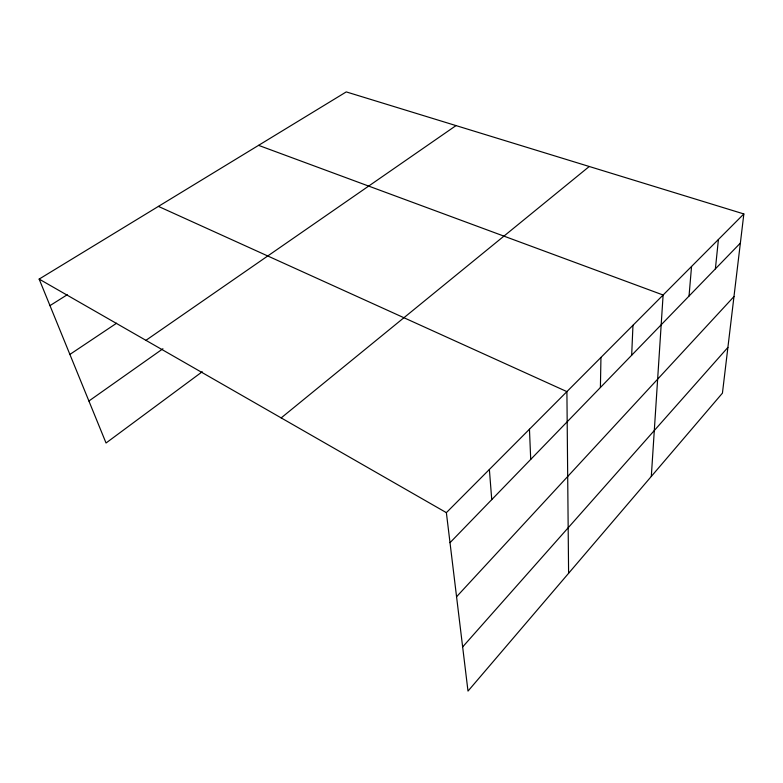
<?xml version="1.0" encoding="UTF-8"?>
<svg xmlns="http://www.w3.org/2000/svg" width="783" height="783" viewBox="0 0 783 783"><rect width="100%" height="100%" fill="white"/><g stroke="black" fill="none" stroke-linecap="round" stroke-linejoin="round"><path stroke-width="1.17" d="M600.404 387.507L600.952 357.43M631.675 355.237L632.967 325.288M651.309 476.436L663.113 295.015L258.576 145.354M689.03 296.062L691.546 266.465M715.388 268.863L718.422 239.481M743.85 213.945L722.435 393.135L467.999 691.095L446.369 512.65L743.85 213.945L346.262 91.905L39.15 279.091L106.038 443.002L202.249 371.749M462.645 646.944L727.896 347.427M456.567 596.744L733.974 296.571M450.01 542.688L740.366 243.092M281.175 417.907L589.256 166.495M88.9 401.013L162.933 348.748M145.932 340.341L456.019 125.593M69.893 354.425L116.598 323.213M49.975 305.624L67.279 294.721M158.42 206.399L566.902 391.627L568.595 573.293M39.15 279.091L446.369 512.65M489.375 469.467L491.744 499.623M529.455 429.221L530.717 459.415"/></g></svg>
